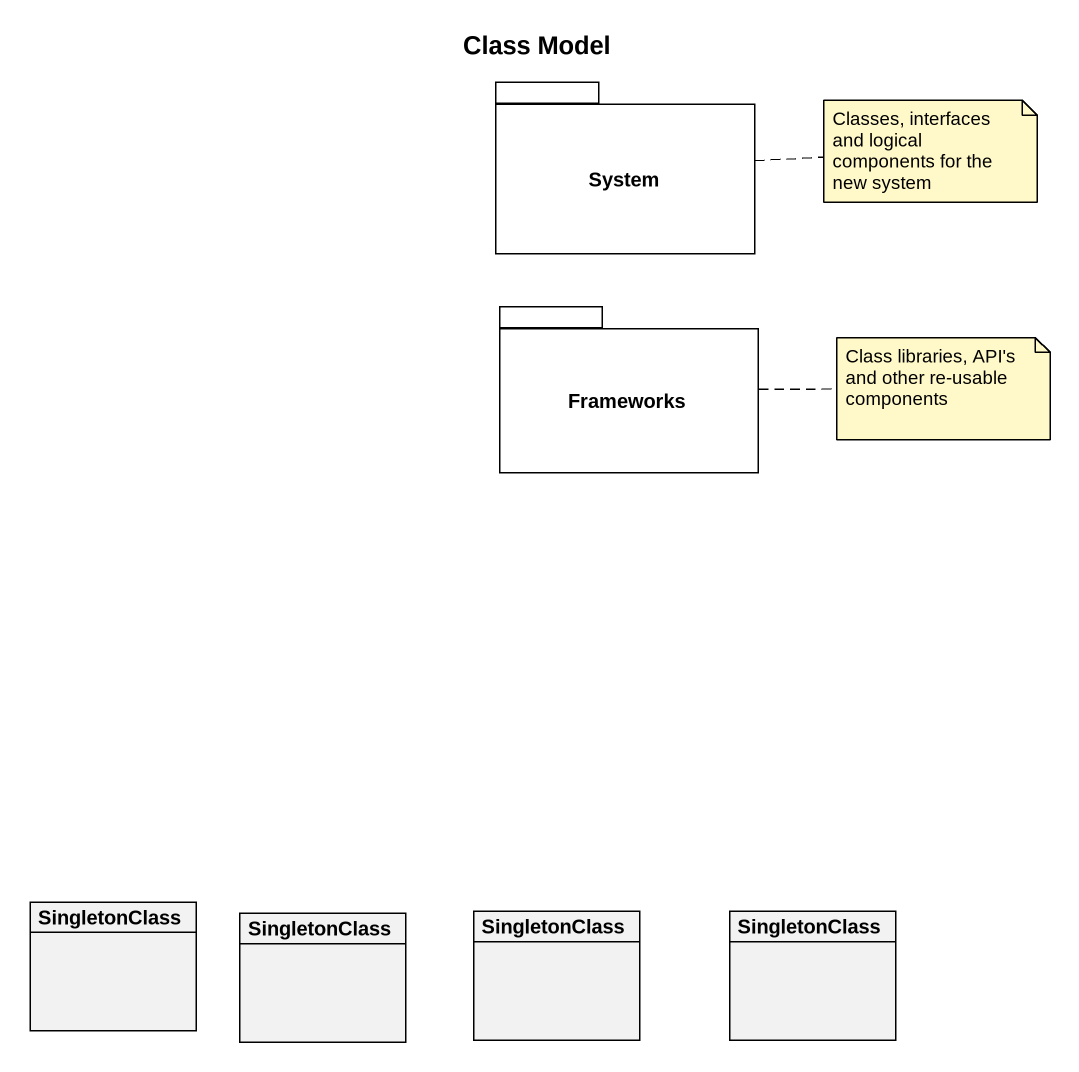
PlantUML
@startuml
title Class Model
hide circle
hide empty members
package System {
}
package Frameworks {
}
class SingletonClass
class "SingletonClass" as SingletonClass_2
class "SingletonClass" as SingletonClass_3
class "SingletonClass" as SingletonClass_4
note right of System : Classes, interfaces and logical components for the new system
note right of Frameworks : Class libraries, API's and other re-usable components
@enduml
